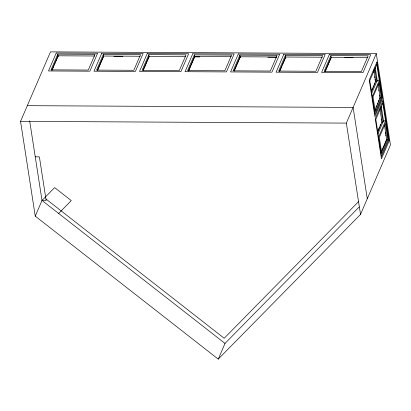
<?xml version="1.0" encoding="UTF-8"?>
<svg xmlns="http://www.w3.org/2000/svg" width="411" height="411" viewBox="0 0 411 411"><rect width="100%" height="100%" fill="white"/><g stroke="black" fill="none" stroke-linecap="round" stroke-linejoin="round"><path stroke-width="0.62" d="M20.55 121.363L50.476 51.878L376.281 53.62L390.45 144.929L360.524 214.414L218.246 359.122L35.259 216.145L20.55 121.363L346.355 123.105L376.281 53.62M57.797 54.154L51.036 69.855L88.278 70.055L95.039 54.355L57.797 54.154L58.172 56.595M51.791 70.338L58.049 55.798L94.653 55.999M52.094 70.122L54.098 65.467M54.601 64.306L55.351 62.559M55.855 61.398L58.105 56.168M103.315 54.401L96.554 70.096L133.796 70.296L140.557 54.601L103.315 54.401L103.69 56.836M97.309 70.579L103.572 56.045L140.172 56.24M97.618 70.363L103.629 56.41M35.259 216.145L42.014 200.455L54.642 187.611L71.278 200.609L58.65 213.453M148.833 54.642L142.072 70.343L179.319 70.543L186.08 54.843L148.833 54.642L149.214 57.078M143.079 70.24L149.09 56.286L185.69 56.482M143.388 70.024L148.895 57.237M194.357 54.889L187.596 70.584L224.838 70.784L231.599 55.084L194.357 54.889L194.665 56.898L188.659 70.851M188.351 71.067L194.609 56.533L231.213 56.728M239.875 55.131L233.114 70.831L270.356 71.026L277.117 55.331L239.875 55.131L240.255 57.566M234.121 70.728L240.132 56.775L276.731 56.97M234.178 71.093L240.188 57.139M285.393 55.372L278.632 71.072L315.879 71.273L322.64 55.572L285.393 55.372L285.773 57.812M279.388 71.555L285.65 57.016L322.25 57.216M279.948 70.759L282.203 65.524M282.701 64.363L285.707 57.386M330.917 55.619L324.156 71.314L361.397 71.514L368.158 55.819L330.917 55.619L331.225 57.627M324.911 71.797L331.168 57.263L367.773 57.458M325.466 71L330.978 58.208M218.246 359.122L225.007 343.432L359.204 206.944M371.657 90.312L372.402 88.581M372.895 87.43L373.64 85.699M374.138 84.548L374.883 82.817M371.457 91.463L375.675 81.666L373.866 70.019M371.498 93.775L377.226 80.479L379.291 80.489L372.304 96.713M375.973 106.999L376.471 105.843M377.216 104.117L377.714 102.961M378.207 101.81L378.952 100.079M379.451 98.928L379.949 97.777M375.027 109.881L380.242 97.777L378.151 84.286M381.274 97.782L375.32 111.612L373.034 96.898L378.993 83.068L381.274 97.782L379.723 97.772M377.426 131.854L379.415 127.246M379.908 126.095L380.653 124.363M377.473 132.434L381.942 122.062L380.011 109.609M378.002 133.616L383.494 120.87L385.559 120.88L378.572 137.104M381.254 151.88L386.463 139.776M381.3 152.46L386.761 139.781L384.537 125.458M387.794 139.786L381.834 153.616L379.327 137.428L385.282 123.598L387.794 139.786L386.761 139.781M358.423 201.755L224.201 338.263L45.919 198.96M113.898 56.466L122.889 56.513M194.665 56.898L199.803 56.924M267.797 57.288L276.788 57.334M344.711 57.699L353.059 57.746M375.675 81.666L376.707 81.671L374.616 68.185M27.306 105.673L353.116 107.415L367.28 198.724M381.423 122.057L382.975 122.067L380.756 107.744M35.243 156.832L39.384 156.853L46.155 200.476L42.014 200.455L29.659 120.839M42.014 200.455L225.007 343.432M375.212 67.502L377.344 81.234M378.711 89.804L378.901 91.031M379.564 95.321L379.754 96.549M381.228 106.264L383.535 121.153M385.307 132.306L385.497 133.549M385.693 134.798L385.883 136.041M373.763 71.242L373.953 72.47M374.616 76.759L374.806 77.987M374.996 79.215L375.192 80.438M381.167 118.943L381.357 120.192M346.355 123.105L360.524 214.414M56.204 53.034L48.483 70.964L89.865 71.185L97.587 53.255L56.204 53.034M101.723 53.276L94.001 71.206L135.383 71.432L143.105 53.497L101.723 53.276M147.246 53.522L139.524 71.452L180.902 71.673L188.628 53.743L147.246 53.522M192.764 53.764L185.042 71.694L226.425 71.915L234.147 53.985L192.764 53.764M238.282 54.005L230.561 71.94L271.943 72.161L279.665 54.226L238.282 54.005M283.806 54.252L276.084 72.182L317.462 72.403L325.188 54.473L283.806 54.252M329.324 54.493L321.602 72.423L362.985 72.649L370.707 54.714L329.324 54.493M376.933 62.056L369.212 79.986L374.883 116.529L382.605 98.594L376.933 62.056M376.795 64.388L369.808 80.613L375.017 114.191L382.004 97.967L376.795 64.388M382.929 100.69L375.207 118.62L381.444 158.816L389.166 140.886L382.929 100.69M382.816 103.171L375.829 119.396L381.557 156.334L388.544 140.11L382.816 103.171"/></g></svg>
